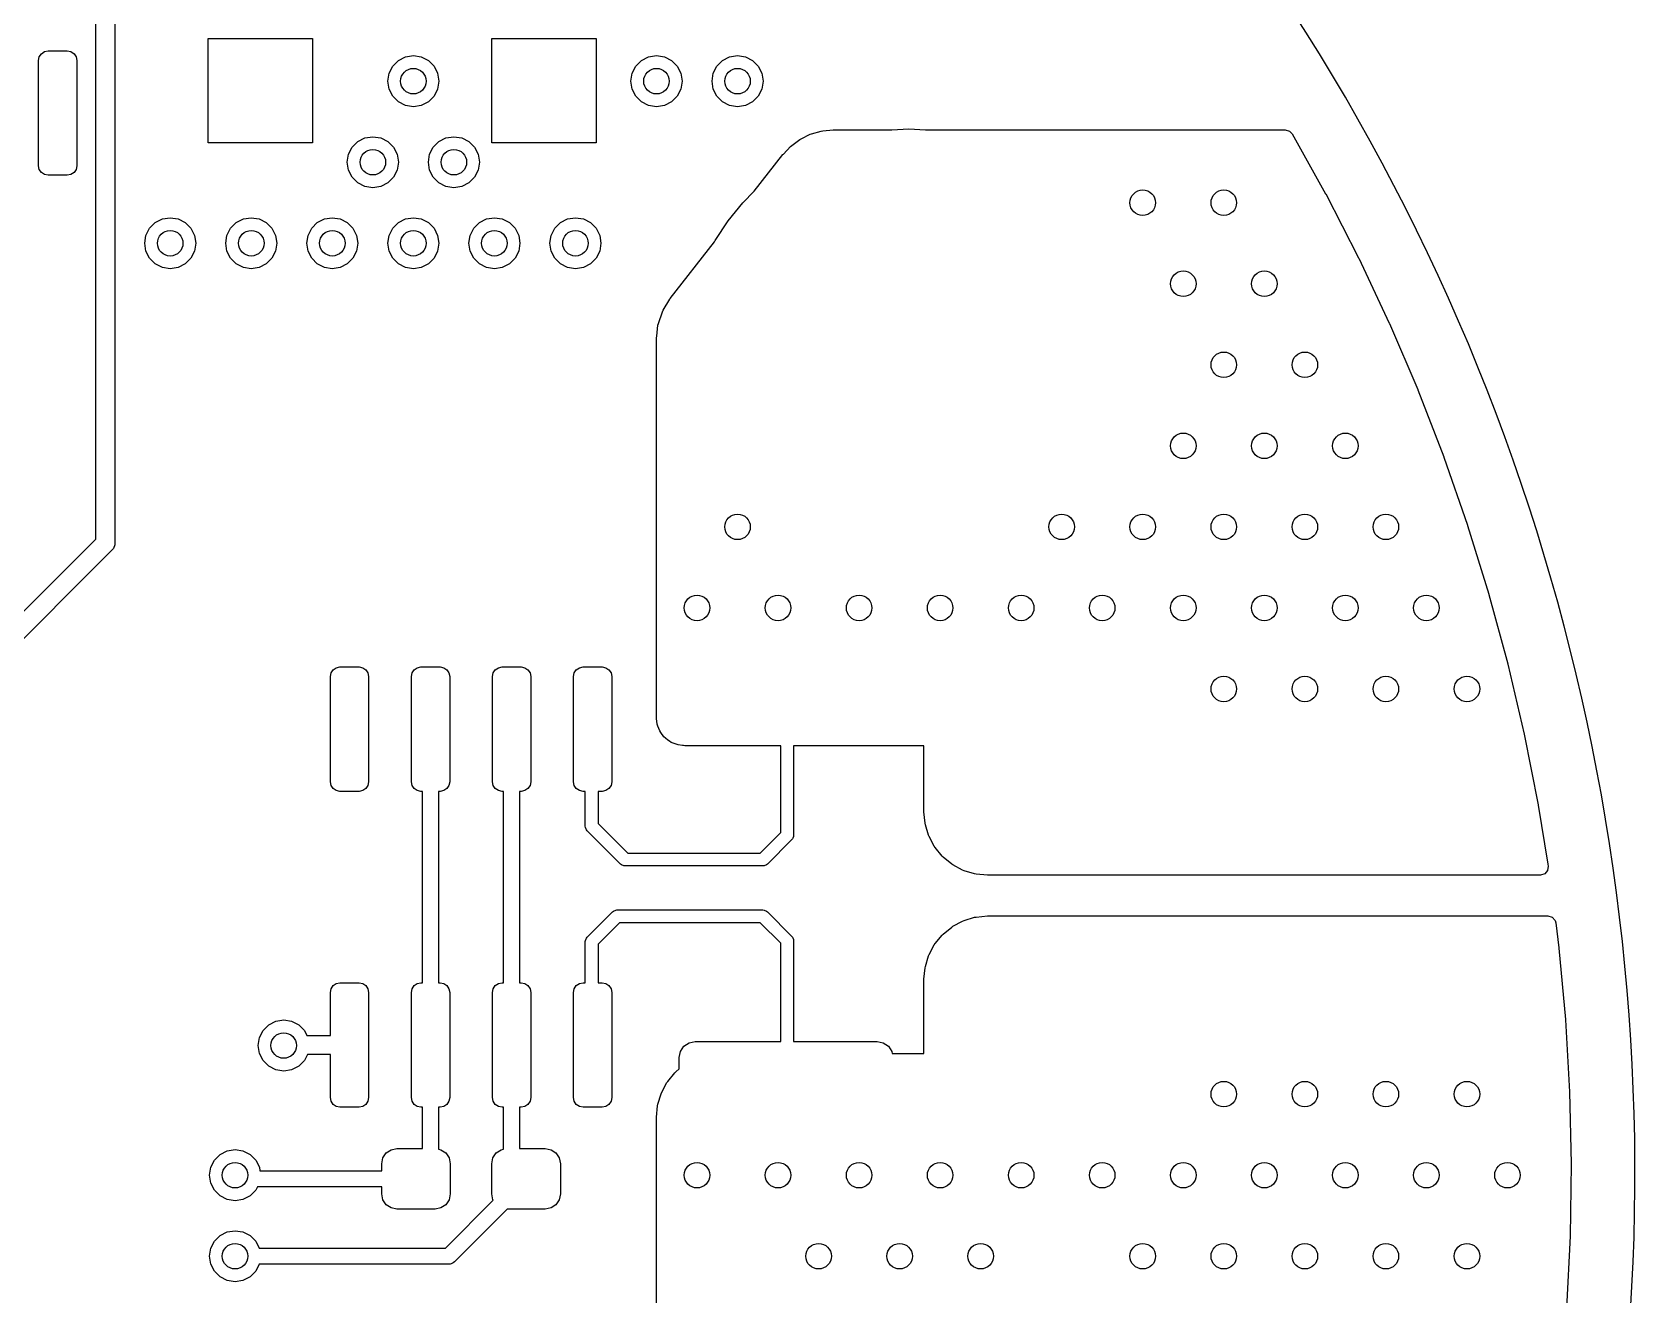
# Model space of a CAD drawing. Extents: x 116 to 183, y -93.2 to -37.6.
# Drawn here: x 157.85 to 182.97, y -73 to -53.21 of the extents above; entities that cross this region are included whole.
import ezdxf

# ---------------------------------------------------------------- set-up
doc = ezdxf.new("R2010")
doc.units = 0
doc.layers.add('BLACK', color=7, linetype='CONTINUOUS')

msp = doc.modelspace()

# ---------------------------------------------------------------- linework, layer by layer
at = {"layer": 'BLACK', "linetype": 'CONTINUOUS'}
for p, q in [((158.854, -61.151868), (158.854, -52.386132)), ((159.154, -52.324), (159.154, -61.214)), ((158.049837, -53.511668), (158.10724, -53.50025)), ((158.10724, -53.50025), (158.40724, -53.50025)), ((158.40724, -53.50025), (158.464643, -53.511668)), ((160.61474, -54.94075), (160.61474, -53.30575)), ((160.61474, -53.30575), (162.24974, -53.30575)), ((162.24974, -53.30575), (162.24974, -54.94075)), ((165.05974, -54.94075), (165.05974, -53.30575)), ((165.05974, -53.30575), (166.69474, -53.30575)), ((166.69474, -53.30575), (166.69474, -54.94075)), ((157.95724, -53.65025), (157.968658, -53.592847)), ((157.95724, -55.30025), (157.95724, -53.65025)), ((157.968658, -53.592847), (158.001174, -53.544184)), ((158.001174, -53.544184), (158.049837, -53.511668)), ((158.464643, -53.511668), (158.513306, -53.544184)), ((158.513306, -53.544184), (158.545822, -53.592847)), ((158.545822, -53.592847), (158.55724, -53.65025)), ((158.55724, -53.65025), (158.55724, -55.30025)), ((163.449577, -53.851393), (163.506393, -53.739886)), ((163.506393, -53.739886), (163.594886, -53.651393)), ((163.594886, -53.651393), (163.706393, -53.594577)), ((163.706393, -53.594577), (163.83, -53.575)), ((163.83, -53.575), (163.953607, -53.594577)), ((163.953607, -53.594577), (164.065114, -53.651393)), ((164.065114, -53.651393), (164.153607, -53.739886)), ((164.153607, -53.739886), (164.210423, -53.851393)), ((167.259577, -53.851393), (167.316393, -53.739886)), ((167.316393, -53.739886), (167.404886, -53.651393)), ((167.404886, -53.651393), (167.516393, -53.594577)), ((167.516393, -53.594577), (167.64, -53.575)), ((167.64, -53.575), (167.763607, -53.594577)), ((167.763607, -53.594577), (167.875114, -53.651393)), ((167.875114, -53.651393), (167.963607, -53.739886)), ((167.963607, -53.739886), (168.020423, -53.851393)), ((168.529577, -53.851393), (168.586393, -53.739886)), ((168.586393, -53.739886), (168.674886, -53.651393)), ((168.674886, -53.651393), (168.786393, -53.594577)), ((168.786393, -53.594577), (168.91, -53.575)), ((168.91, -53.575), (169.033607, -53.594577)), ((169.033607, -53.594577), (169.145114, -53.651393)), ((169.145114, -53.651393), (169.233607, -53.739886)), ((169.233607, -53.739886), (169.290423, -53.851393)), ((163.43, -53.975), (163.449577, -53.851393)), ((163.449577, -54.098607), (163.43, -53.975)), ((164.210423, -53.851393), (164.23, -53.975)), ((164.23, -53.975), (164.210423, -54.098607)), ((167.24, -53.975), (167.259577, -53.851393)), ((167.259577, -54.098607), (167.24, -53.975)), ((168.020423, -53.851393), (168.04, -53.975)), ((168.04, -53.975), (168.020423, -54.098607)), ((168.51, -53.975), (168.529577, -53.851393)), ((168.529577, -54.098607), (168.51, -53.975)), ((169.290423, -53.851393), (169.31, -53.975)), ((169.31, -53.975), (169.290423, -54.098607)), ((163.506393, -54.210114), (163.449577, -54.098607)), ((163.594886, -54.298607), (163.506393, -54.210114)), ((164.153607, -54.210114), (164.065114, -54.298607)), ((164.210423, -54.098607), (164.153607, -54.210114)), ((167.316393, -54.210114), (167.259577, -54.098607)), ((167.404886, -54.298607), (167.316393, -54.210114)), ((167.963607, -54.210114), (167.875114, -54.298607)), ((168.020423, -54.098607), (167.963607, -54.210114)), ((168.586393, -54.210114), (168.529577, -54.098607)), ((168.674886, -54.298607), (168.586393, -54.210114)), ((169.233607, -54.210114), (169.145114, -54.298607)), ((169.290423, -54.098607), (169.233607, -54.210114)), ((163.706393, -54.355423), (163.594886, -54.298607)), ((163.83, -54.375), (163.706393, -54.355423)), ((163.953607, -54.355423), (163.83, -54.375)), ((164.065114, -54.298607), (163.953607, -54.355423)), ((167.516393, -54.355423), (167.404886, -54.298607)), ((167.64, -54.375), (167.516393, -54.355423)), ((167.763607, -54.355423), (167.64, -54.375)), ((167.875114, -54.298607), (167.763607, -54.355423)), ((168.786393, -54.355423), (168.674886, -54.298607)), ((168.91, -54.375), (168.786393, -54.355423)), ((169.033607, -54.355423), (168.91, -54.375)), ((169.145114, -54.298607), (169.033607, -54.355423)), ((170.069281, -54.799029), (170.222007, -54.756428)), ((170.222007, -54.756428), (170.244087, -54.752378)), ((170.244087, -54.752378), (170.407627, -54.737509)), ((170.407627, -54.737509), (170.418855, -54.737)), ((170.418855, -54.737), (171.329869, -54.737)), ((171.329869, -54.737), (171.59224, -54.72325)), ((171.59224, -54.72325), (171.854611, -54.737)), ((171.854611, -54.737), (177.494121, -54.737)), ((177.494121, -54.737), (177.56116, -54.756685)), ((177.56116, -54.756685), (177.602411, -54.800592)), ((162.24974, -54.94075), (160.61474, -54.94075)), ((162.871393, -55.009886), (162.959886, -54.921393)), ((162.959886, -54.921393), (163.071393, -54.864577)), ((163.071393, -54.864577), (163.195, -54.845)), ((163.195, -54.845), (163.318607, -54.864577)), ((163.318607, -54.864577), (163.430114, -54.921393)), ((163.430114, -54.921393), (163.518607, -55.009886)), ((164.141393, -55.009886), (164.229886, -54.921393)), ((164.229886, -54.921393), (164.341393, -54.864577)), ((164.341393, -54.864577), (164.465, -54.845)), ((164.465, -54.845), (164.588607, -54.864577)), ((164.588607, -54.864577), (164.700114, -54.921393)), ((164.700114, -54.921393), (164.788607, -55.009886)), ((166.69474, -54.94075), (165.05974, -54.94075)), ((169.629562, -55.116605), (169.742074, -54.996969)), ((169.742074, -54.996969), (169.758862, -54.982085)), ((169.758862, -54.982085), (169.886541, -54.888066)), ((169.886541, -54.888066), (169.90575, -54.876444)), ((169.90575, -54.876444), (170.048295, -54.806993)), ((170.048295, -54.806993), (170.069281, -54.799029)), ((177.602411, -54.800592), (178.12597, -55.739144)), ((162.795, -55.245), (162.814577, -55.121393)), ((162.814577, -55.368607), (162.795, -55.245)), ((162.814577, -55.121393), (162.871393, -55.009886)), ((163.518607, -55.009886), (163.575423, -55.121393)), ((163.575423, -55.121393), (163.595, -55.245)), ((163.595, -55.245), (163.575423, -55.368607)), ((164.065, -55.245), (164.084577, -55.121393)), ((164.084577, -55.368607), (164.065, -55.245)), ((164.084577, -55.121393), (164.141393, -55.009886)), ((164.788607, -55.009886), (164.845423, -55.121393)), ((164.845423, -55.121393), (164.865, -55.245)), ((164.865, -55.245), (164.845423, -55.368607)), ((169.171705, -55.700821), (169.622263, -55.125108)), ((169.622263, -55.125108), (169.629562, -55.116605)), ((157.968658, -55.357653), (157.95724, -55.30025)), ((158.001174, -55.406316), (157.968658, -55.357653)), ((158.049837, -55.438832), (158.001174, -55.406316)), ((158.10724, -55.45025), (158.049837, -55.438832)), ((158.40724, -55.45025), (158.10724, -55.45025)), ((158.464643, -55.438832), (158.40724, -55.45025)), ((158.513306, -55.406316), (158.464643, -55.438832)), ((158.545822, -55.357653), (158.513306, -55.406316)), ((158.55724, -55.30025), (158.545822, -55.357653)), ((162.871393, -55.480114), (162.814577, -55.368607)), ((162.959886, -55.568607), (162.871393, -55.480114)), ((163.518607, -55.480114), (163.430114, -55.568607)), ((163.575423, -55.368607), (163.518607, -55.480114)), ((164.141393, -55.480114), (164.084577, -55.368607)), ((164.229886, -55.568607), (164.141393, -55.480114)), ((164.788607, -55.480114), (164.700114, -55.568607)), ((164.845423, -55.368607), (164.788607, -55.480114)), ((163.071393, -55.625423), (162.959886, -55.568607)), ((163.195, -55.645), (163.071393, -55.625423)), ((163.318607, -55.625423), (163.195, -55.645)), ((163.430114, -55.568607), (163.318607, -55.625423)), ((164.341393, -55.625423), (164.229886, -55.568607)), ((164.465, -55.645), (164.341393, -55.625423)), ((164.588607, -55.625423), (164.465, -55.645)), ((164.700114, -55.568607), (164.588607, -55.625423)), ((168.991233, -55.881293), (169.171705, -55.700821)), ((178.12597, -55.739144), (178.128008, -55.74295)), ((178.128008, -55.74295), (178.642458, -56.745707)), ((168.760681, -56.166002), (168.991233, -55.881293)), ((159.696393, -56.279886), (159.784886, -56.191393)), ((159.784886, -56.191393), (159.896393, -56.134577)), ((159.896393, -56.134577), (160.02, -56.115)), ((160.02, -56.115), (160.143607, -56.134577)), ((160.143607, -56.134577), (160.255114, -56.191393)), ((160.255114, -56.191393), (160.343607, -56.279886)), ((160.966393, -56.279886), (161.054886, -56.191393)), ((161.054886, -56.191393), (161.166393, -56.134577)), ((161.166393, -56.134577), (161.29, -56.115)), ((161.29, -56.115), (161.413607, -56.134577)), ((161.413607, -56.134577), (161.525114, -56.191393)), ((161.525114, -56.191393), (161.613607, -56.279886)), ((162.236393, -56.279886), (162.324886, -56.191393)), ((162.324886, -56.191393), (162.436393, -56.134577)), ((162.436393, -56.134577), (162.56, -56.115)), ((162.56, -56.115), (162.683607, -56.134577)), ((162.683607, -56.134577), (162.795114, -56.191393)), ((162.795114, -56.191393), (162.883607, -56.279886)), ((163.506393, -56.279886), (163.594886, -56.191393)), ((163.594886, -56.191393), (163.706393, -56.134577)), ((163.706393, -56.134577), (163.83, -56.115)), ((163.83, -56.115), (163.953607, -56.134577)), ((163.953607, -56.134577), (164.065114, -56.191393)), ((164.065114, -56.191393), (164.153607, -56.279886)), ((164.776393, -56.279886), (164.864886, -56.191393)), ((164.864886, -56.191393), (164.976393, -56.134577)), ((164.976393, -56.134577), (165.1, -56.115)), ((165.1, -56.115), (165.223607, -56.134577)), ((165.223607, -56.134577), (165.335114, -56.191393)), ((165.335114, -56.191393), (165.423607, -56.279886)), ((166.046393, -56.279886), (166.134886, -56.191393)), ((166.134886, -56.191393), (166.246393, -56.134577)), ((166.246393, -56.134577), (166.37, -56.115)), ((166.37, -56.115), (166.493607, -56.134577)), ((166.493607, -56.134577), (166.605114, -56.191393)), ((166.605114, -56.191393), (166.693607, -56.279886)), ((168.561151, -56.47325), (168.760681, -56.166002)), ((159.62, -56.515), (159.639577, -56.391393)), ((159.639577, -56.638607), (159.62, -56.515)), ((159.639577, -56.391393), (159.696393, -56.279886)), ((160.343607, -56.279886), (160.400423, -56.391393)), ((160.400423, -56.391393), (160.42, -56.515)), ((160.42, -56.515), (160.400423, -56.638607)), ((160.89, -56.515), (160.909577, -56.391393)), ((160.909577, -56.638607), (160.89, -56.515)), ((160.909577, -56.391393), (160.966393, -56.279886)), ((161.613607, -56.279886), (161.670423, -56.391393)), ((161.670423, -56.391393), (161.69, -56.515)), ((161.69, -56.515), (161.670423, -56.638607)), ((162.16, -56.515), (162.179577, -56.391393)), ((162.179577, -56.638607), (162.16, -56.515)), ((162.179577, -56.391393), (162.236393, -56.279886)), ((162.883607, -56.279886), (162.940423, -56.391393)), ((162.940423, -56.391393), (162.96, -56.515)), ((162.96, -56.515), (162.940423, -56.638607)), ((163.43, -56.515), (163.449577, -56.391393)), ((163.449577, -56.638607), (163.43, -56.515)), ((163.449577, -56.391393), (163.506393, -56.279886)), ((164.153607, -56.279886), (164.210423, -56.391393)), ((164.210423, -56.391393), (164.23, -56.515)), ((164.23, -56.515), (164.210423, -56.638607)), ((164.7, -56.515), (164.719577, -56.391393)), ((164.719577, -56.638607), (164.7, -56.515)), ((164.719577, -56.391393), (164.776393, -56.279886)), ((165.423607, -56.279886), (165.480423, -56.391393)), ((165.480423, -56.391393), (165.5, -56.515)), ((165.5, -56.515), (165.480423, -56.638607)), ((165.97, -56.515), (165.989577, -56.391393)), ((165.989577, -56.638607), (165.97, -56.515)), ((165.989577, -56.391393), (166.046393, -56.279886)), ((166.693607, -56.279886), (166.750423, -56.391393)), ((166.750423, -56.391393), (166.77, -56.515)), ((166.77, -56.515), (166.750423, -56.638607)), ((167.856715, -57.381086), (168.549873, -56.495383)), ((168.549873, -56.495383), (168.561151, -56.47325)), ((159.696393, -56.750114), (159.639577, -56.638607)), ((159.784886, -56.838607), (159.696393, -56.750114)), ((160.343607, -56.750114), (160.255114, -56.838607)), ((160.400423, -56.638607), (160.343607, -56.750114)), ((160.966393, -56.750114), (160.909577, -56.638607)), ((161.054886, -56.838607), (160.966393, -56.750114)), ((161.613607, -56.750114), (161.525114, -56.838607)), ((161.670423, -56.638607), (161.613607, -56.750114)), ((162.236393, -56.750114), (162.179577, -56.638607)), ((162.324886, -56.838607), (162.236393, -56.750114)), ((162.883607, -56.750114), (162.795114, -56.838607)), ((162.940423, -56.638607), (162.883607, -56.750114)), ((163.506393, -56.750114), (163.449577, -56.638607)), ((163.594886, -56.838607), (163.506393, -56.750114)), ((164.153607, -56.750114), (164.065114, -56.838607)), ((164.210423, -56.638607), (164.153607, -56.750114)), ((164.776393, -56.750114), (164.719577, -56.638607)), ((164.864886, -56.838607), (164.776393, -56.750114)), ((165.423607, -56.750114), (165.335114, -56.838607)), ((165.480423, -56.638607), (165.423607, -56.750114)), ((166.046393, -56.750114), (165.989577, -56.638607)), ((166.134886, -56.838607), (166.046393, -56.750114)), ((166.693607, -56.750114), (166.605114, -56.838607)), ((166.750423, -56.638607), (166.693607, -56.750114)), ((178.642458, -56.745707), (178.644361, -56.749582)), ((178.644361, -56.749582), (179.123566, -57.769582)), ((159.896393, -56.895423), (159.784886, -56.838607)), ((160.02, -56.915), (159.896393, -56.895423)), ((160.143607, -56.895423), (160.02, -56.915)), ((160.255114, -56.838607), (160.143607, -56.895423)), ((161.166393, -56.895423), (161.054886, -56.838607)), ((161.29, -56.915), (161.166393, -56.895423)), ((161.413607, -56.895423), (161.29, -56.915)), ((161.525114, -56.838607), (161.413607, -56.895423)), ((162.436393, -56.895423), (162.324886, -56.838607)), ((162.56, -56.915), (162.436393, -56.895423)), ((162.683607, -56.895423), (162.56, -56.915)), ((162.795114, -56.838607), (162.683607, -56.895423)), ((163.706393, -56.895423), (163.594886, -56.838607)), ((163.83, -56.915), (163.706393, -56.895423)), ((163.953607, -56.895423), (163.83, -56.915)), ((164.065114, -56.838607), (163.953607, -56.895423)), ((164.976393, -56.895423), (164.864886, -56.838607)), ((165.1, -56.915), (164.976393, -56.895423)), ((165.223607, -56.895423), (165.1, -56.915)), ((165.335114, -56.838607), (165.223607, -56.895423)), ((166.246393, -56.895423), (166.134886, -56.838607)), ((166.37, -56.915), (166.246393, -56.895423)), ((166.493607, -56.895423), (166.37, -56.915)), ((166.605114, -56.838607), (166.493607, -56.895423)), ((167.743644, -57.562683), (167.848893, -57.392308)), ((167.848893, -57.392308), (167.856715, -57.381086)), ((167.662876, -57.796934), (167.668886, -57.770223)), ((167.668886, -57.770223), (167.73191, -57.587431)), ((167.73191, -57.587431), (167.743644, -57.562683)), ((179.123566, -57.769582), (179.125334, -57.773521)), ((167.64, -58.009653), (167.640759, -57.995958)), ((167.64, -63.947267), (167.64, -58.009653)), ((167.640759, -57.995958), (167.643693, -57.969551)), ((167.643693, -57.969551), (167.662876, -57.796934)), ((179.125334, -57.773521), (179.568759, -58.809628)), ((179.568759, -58.809628), (179.570388, -58.813626)), ((179.570388, -58.813626), (179.977467, -59.864515)), ((179.977467, -59.864515), (179.978956, -59.868567)), ((179.978956, -59.868567), (180.349209, -60.933003)), ((180.349209, -60.933003), (180.350556, -60.937105)), ((180.350556, -60.937105), (180.683523, -62.01376)), ((156.147868, -63.858), (158.854, -61.151868)), ((159.151118, -61.243263), (159.128721, -61.297335)), ((159.154, -61.214), (159.151118, -61.243263)), ((159.110066, -61.320066), (156.316066, -64.114066)), ((159.128721, -61.297335), (159.110066, -61.320066)), ((180.683523, -62.01376), (180.684727, -62.017906)), ((180.684727, -62.017906), (180.980024, -63.10554)), ((162.52924, -63.30525), (162.540658, -63.247847)), ((162.540658, -63.247847), (162.573174, -63.199184)), ((162.573174, -63.199184), (162.621837, -63.166668)), ((162.621837, -63.166668), (162.67924, -63.15525)), ((162.67924, -63.15525), (162.97924, -63.15525)), ((162.97924, -63.15525), (163.036643, -63.166668)), ((163.036643, -63.166668), (163.085306, -63.199184)), ((163.085306, -63.199184), (163.117822, -63.247847)), ((163.117822, -63.247847), (163.12924, -63.30525)), ((163.79924, -63.30525), (163.810658, -63.247847)), ((163.810658, -63.247847), (163.843174, -63.199184)), ((163.843174, -63.199184), (163.891837, -63.166668)), ((163.891837, -63.166668), (163.94924, -63.15525)), ((163.94924, -63.15525), (164.24924, -63.15525)), ((164.24924, -63.15525), (164.306643, -63.166668)), ((164.306643, -63.166668), (164.355306, -63.199184)), ((164.355306, -63.199184), (164.387822, -63.247847)), ((164.387822, -63.247847), (164.39924, -63.30525)), ((165.06924, -63.30525), (165.080658, -63.247847)), ((165.080658, -63.247847), (165.113174, -63.199184)), ((165.113174, -63.199184), (165.161837, -63.166668)), ((165.161837, -63.166668), (165.21924, -63.15525)), ((165.21924, -63.15525), (165.51924, -63.15525)), ((165.51924, -63.15525), (165.576643, -63.166668)), ((165.576643, -63.166668), (165.625306, -63.199184)), ((165.625306, -63.199184), (165.657822, -63.247847)), ((165.657822, -63.247847), (165.66924, -63.30525)), ((166.33924, -63.30525), (166.350658, -63.247847)), ((166.350658, -63.247847), (166.383174, -63.199184)), ((166.383174, -63.199184), (166.431837, -63.166668)), ((166.431837, -63.166668), (166.48924, -63.15525)), ((166.48924, -63.15525), (166.78924, -63.15525)), ((166.78924, -63.15525), (166.846643, -63.166668)), ((166.846643, -63.166668), (166.895306, -63.199184)), ((166.895306, -63.199184), (166.927822, -63.247847)), ((166.927822, -63.247847), (166.93924, -63.30525)), ((180.980024, -63.10554), (180.981082, -63.109725)), ((180.981082, -63.109725), (181.238331, -64.206954)), ((162.52924, -64.95525), (162.52924, -63.30525)), ((163.12924, -63.30525), (163.12924, -64.95525)), ((163.79924, -64.95525), (163.79924, -63.30525)), ((164.39924, -63.30525), (164.39924, -64.95525)), ((165.06924, -64.95525), (165.06924, -63.30525)), ((165.66924, -63.30525), (165.66924, -64.95525)), ((166.33924, -64.95525), (166.33924, -63.30525)), ((166.93924, -63.30525), (166.93924, -64.95525)), ((167.641061, -63.963452), (167.64, -63.947267)), ((167.652644, -64.051434), (167.641061, -63.963452)), ((167.661022, -64.082702), (167.652644, -64.051434)), ((167.691845, -64.157115), (167.661022, -64.082702)), ((167.708029, -64.185147), (167.691845, -64.157115)), ((167.757063, -64.24905), (167.708029, -64.185147)), ((167.779949, -64.271936), (167.757063, -64.24905)), ((167.819294, -64.302126), (167.779949, -64.271936)), ((167.843852, -64.32097), (167.819294, -64.302126)), ((181.238331, -64.206954), (181.239243, -64.211174)), ((181.239243, -64.211174), (181.45814, -65.316683)), ((167.871884, -64.337154), (167.843852, -64.32097)), ((167.946297, -64.367977), (167.871884, -64.337154)), ((167.977563, -64.376355), (167.946297, -64.367977)), ((168.048271, -64.385664), (167.977563, -64.376355)), ((168.065547, -64.387939), (168.048271, -64.385664)), ((168.081732, -64.389), (168.065547, -64.387939)), ((169.58724, -64.389), (168.081732, -64.389)), ((169.58724, -65.752328), (169.58724, -64.389)), ((170.830997, -64.389), (169.78724, -64.389)), ((169.78724, -64.389), (169.78724, -65.79375)), ((170.831, -64.389), (170.830997, -64.389)), ((171.831, -64.389), (170.831, -64.389)), ((171.831, -65.389), (171.831, -64.389)), ((162.540658, -65.012653), (162.52924, -64.95525)), ((162.573174, -65.061316), (162.540658, -65.012653)), ((163.117822, -65.012653), (163.085306, -65.061316)), ((163.12924, -64.95525), (163.117822, -65.012653)), ((163.810658, -65.012653), (163.79924, -64.95525)), ((163.843174, -65.061316), (163.810658, -65.012653)), ((164.387822, -65.012653), (164.355306, -65.061316)), ((164.39924, -64.95525), (164.387822, -65.012653)), ((165.080658, -65.012653), (165.06924, -64.95525)), ((165.113174, -65.061316), (165.080658, -65.012653)), ((165.657822, -65.012653), (165.625306, -65.061316)), ((165.66924, -64.95525), (165.657822, -65.012653)), ((166.350658, -65.012653), (166.33924, -64.95525)), ((166.383174, -65.061316), (166.350658, -65.012653)), ((166.927822, -65.012653), (166.895306, -65.061316)), ((166.93924, -64.95525), (166.927822, -65.012653)), ((162.621837, -65.093832), (162.573174, -65.061316)), ((162.67924, -65.10525), (162.621837, -65.093832)), ((162.97924, -65.10525), (162.67924, -65.10525)), ((163.036643, -65.093832), (162.97924, -65.10525)), ((163.085306, -65.061316), (163.036643, -65.093832)), ((163.891837, -65.093832), (163.843174, -65.061316)), ((163.94924, -65.10525), (163.891837, -65.093832)), ((163.97424, -65.10525), (163.94924, -65.10525)), ((163.97424, -68.10525), (163.97424, -65.10525)), ((164.24924, -65.10525), (164.22424, -65.10525)), ((164.22424, -65.10525), (164.22424, -68.10525)), ((164.306643, -65.093832), (164.24924, -65.10525)), ((164.355306, -65.061316), (164.306643, -65.093832)), ((165.161837, -65.093832), (165.113174, -65.061316)), ((165.21924, -65.10525), (165.161837, -65.093832)), ((165.24424, -65.10525), (165.21924, -65.10525)), ((165.24424, -68.10525), (165.24424, -65.10525)), ((165.51924, -65.10525), (165.49424, -65.10525)), ((165.49424, -65.10525), (165.49424, -68.10525)), ((165.576643, -65.093832), (165.51924, -65.10525)), ((165.625306, -65.061316), (165.576643, -65.093832)), ((166.431837, -65.093832), (166.383174, -65.061316)), ((166.48924, -65.10525), (166.431837, -65.093832)), ((166.524, -65.10525), (166.48924, -65.10525)), ((166.524, -65.65151), (166.524, -65.10525)), ((166.78924, -65.10525), (166.724, -65.10525)), ((166.724, -65.10525), (166.724, -65.610088)), ((166.846643, -65.093832), (166.78924, -65.10525)), ((166.895306, -65.061316), (166.846643, -65.093832)), ((171.831, -65.389003), (171.831, -65.389)), ((171.831, -65.414907), (171.831, -65.389003)), ((171.831597, -65.427061), (171.831, -65.414907)), ((171.849018, -65.603941), (171.831597, -65.427061)), ((181.45814, -65.316683), (181.458905, -65.320932)), ((181.458905, -65.320932), (181.608609, -66.244722)), ((166.525921, -65.671019), (166.524, -65.65151)), ((166.540853, -65.707067), (166.525921, -65.671019)), ((166.553289, -65.722221), (166.540853, -65.707067)), ((167.076529, -66.245461), (166.553289, -65.722221)), ((166.724, -65.610088), (167.188662, -66.07475)), ((169.264818, -66.07475), (169.58724, -65.752328)), ((169.78724, -65.79375), (169.785319, -65.813259)), ((171.853757, -65.627769), (171.849018, -65.603941)), ((171.903575, -65.791998), (171.853757, -65.627769)), ((171.912878, -65.814456), (171.903575, -65.791998)), ((169.75795, -65.864461), (169.376951, -66.245461)), ((169.770387, -65.849308), (169.75795, -65.864461)), ((169.774971, -65.838241), (169.770387, -65.849308)), ((169.785319, -65.813259), (169.774971, -65.838241)), ((171.993772, -65.965798), (171.912878, -65.814456)), ((172.007277, -65.98601), (171.993772, -65.965798)), ((172.116145, -66.118666), (172.007277, -65.98601)), ((167.091683, -66.257897), (167.076529, -66.245461)), ((167.127731, -66.272829), (167.091683, -66.257897)), ((167.14724, -66.27475), (167.127731, -66.272829)), ((169.30624, -66.27475), (167.14724, -66.27475)), ((167.188662, -66.07475), (169.264818, -66.07475)), ((169.325749, -66.272829), (169.30624, -66.27475)), ((169.361797, -66.257897), (169.325749, -66.272829)), ((169.376951, -66.245461), (169.361797, -66.257897)), ((172.133333, -66.135854), (172.116145, -66.118666)), ((172.265989, -66.244722), (172.133333, -66.135854)), ((172.286201, -66.258227), (172.265989, -66.244722)), ((172.437543, -66.339121), (172.286201, -66.258227)), ((181.613867, -66.277164), (181.60516, -66.346489)), ((181.608609, -66.244722), (181.613867, -66.277164)), ((172.460001, -66.348424), (172.437543, -66.339121)), ((172.624224, -66.39824), (172.460001, -66.348424)), ((172.648065, -66.402982), (172.624224, -66.39824)), ((172.824939, -66.420403), (172.648065, -66.402982)), ((172.837093, -66.421), (172.824939, -66.420403)), ((181.491464, -66.421), (172.837093, -66.421)), ((181.493678, -66.42098), (181.491464, -66.421)), ((181.560356, -66.400102), (181.493678, -66.42098)), ((181.60516, -66.346489), (181.560356, -66.400102)), ((166.553289, -67.389279), (166.949529, -66.993039)), ((166.949529, -66.993039), (166.964683, -66.980603)), ((166.964683, -66.980603), (167.000731, -66.965671)), ((167.000731, -66.965671), (167.02024, -66.96375)), ((167.02024, -66.96375), (169.30624, -66.96375)), ((169.30624, -66.96375), (169.325749, -66.965671)), ((169.325749, -66.965671), (169.361797, -66.980603)), ((169.361797, -66.980603), (169.376951, -66.993039)), ((169.376951, -66.993039), (169.75795, -67.374039)), ((172.648056, -67.074018), (172.824939, -67.056597)), ((172.824939, -67.056597), (172.837093, -67.056)), ((172.837093, -67.056), (181.608724, -67.056)), ((181.608724, -67.056), (181.675763, -67.075685)), ((167.061662, -67.16375), (166.724, -67.501412)), ((169.264818, -67.16375), (167.061662, -67.16375)), ((169.58724, -67.486171), (169.264818, -67.16375)), ((172.133328, -67.341149), (172.265995, -67.232272)), ((172.265995, -67.232272), (172.286195, -67.218775)), ((172.286195, -67.218775), (172.437549, -67.137875)), ((172.437549, -67.137875), (172.459994, -67.128577)), ((172.459994, -67.128577), (172.624232, -67.078757)), ((172.624232, -67.078757), (172.648056, -67.074018)), ((181.675763, -67.075685), (181.721518, -67.128489)), ((181.721518, -67.128489), (181.731744, -67.164437)), ((181.731744, -67.164437), (181.781249, -67.555766)), ((166.524, -67.45999), (166.525921, -67.440481)), ((166.524, -68.10525), (166.524, -67.45999)), ((166.525921, -67.440481), (166.540853, -67.404433)), ((166.540853, -67.404433), (166.553289, -67.389279)), ((166.724, -67.501412), (166.724, -68.10525)), ((169.58724, -69.025), (169.58724, -67.486171)), ((169.75795, -67.374039), (169.770387, -67.389192)), ((169.770387, -67.389192), (169.770387, -67.389193)), ((169.770387, -67.389193), (169.785319, -67.425241)), ((169.785319, -67.425241), (169.78724, -67.44475)), ((169.78724, -67.44475), (169.78724, -69.025)), ((171.912875, -67.662549), (171.993775, -67.511195)), ((171.993775, -67.511195), (172.007272, -67.490995)), ((172.007272, -67.490995), (172.116149, -67.358328)), ((172.116149, -67.358328), (172.133328, -67.341149)), ((181.781249, -67.555766), (181.781716, -67.560058)), ((181.781716, -67.560058), (181.884156, -68.682386)), ((171.853757, -67.849232), (171.903577, -67.684994)), ((171.903577, -67.684994), (171.912875, -67.662549)), ((171.831, -68.062092), (171.831597, -68.049938)), ((171.831, -69.215), (171.831, -68.062092)), ((171.831597, -68.049938), (171.849018, -67.873056)), ((171.849018, -67.873056), (171.853757, -67.849232)), ((162.52924, -68.25525), (162.540658, -68.197847)), ((162.52924, -68.93025), (162.52924, -68.25525)), ((162.540658, -68.197847), (162.573174, -68.149184)), ((162.573174, -68.149184), (162.621837, -68.116668)), ((162.621837, -68.116668), (162.67924, -68.10525)), ((162.67924, -68.10525), (162.97924, -68.10525)), ((162.97924, -68.10525), (163.036643, -68.116668)), ((163.036643, -68.116668), (163.085306, -68.149184)), ((163.085306, -68.149184), (163.117822, -68.197847)), ((163.117822, -68.197847), (163.12924, -68.25525)), ((163.12924, -68.25525), (163.12924, -69.90525)), ((163.79924, -68.25525), (163.810658, -68.197847)), ((163.79924, -69.90525), (163.79924, -68.25525)), ((163.810658, -68.197847), (163.843174, -68.149184)), ((163.843174, -68.149184), (163.891837, -68.116668)), ((163.891837, -68.116668), (163.94924, -68.10525)), ((163.94924, -68.10525), (163.97424, -68.10525)), ((164.22424, -68.10525), (164.24924, -68.10525)), ((164.24924, -68.10525), (164.306643, -68.116668)), ((164.306643, -68.116668), (164.355306, -68.149184)), ((164.355306, -68.149184), (164.387822, -68.197847)), ((164.387822, -68.197847), (164.39924, -68.25525)), ((164.39924, -68.25525), (164.39924, -69.90525)), ((165.06924, -68.25525), (165.080658, -68.197847)), ((165.06924, -69.90525), (165.06924, -68.25525)), ((165.080658, -68.197847), (165.113174, -68.149184)), ((165.113174, -68.149184), (165.161837, -68.116668)), ((165.161837, -68.116668), (165.21924, -68.10525)), ((165.21924, -68.10525), (165.24424, -68.10525)), ((165.49424, -68.10525), (165.51924, -68.10525)), ((165.51924, -68.10525), (165.576643, -68.116668)), ((165.576643, -68.116668), (165.625306, -68.149184)), ((165.625306, -68.149184), (165.657822, -68.197847)), ((165.657822, -68.197847), (165.66924, -68.25525)), ((165.66924, -68.25525), (165.66924, -69.90525)), ((166.33924, -68.25525), (166.350658, -68.197847)), ((166.33924, -69.90525), (166.33924, -68.25525)), ((166.350658, -68.197847), (166.383174, -68.149184)), ((166.383174, -68.149184), (166.431837, -68.116668)), ((166.431837, -68.116668), (166.48924, -68.10525)), ((166.48924, -68.10525), (166.524, -68.10525)), ((166.724, -68.10525), (166.78924, -68.10525)), ((166.78924, -68.10525), (166.846643, -68.116668)), ((166.846643, -68.116668), (166.895306, -68.149184)), ((166.895306, -68.149184), (166.927822, -68.197847)), ((166.927822, -68.197847), (166.93924, -68.25525)), ((166.93924, -68.25525), (166.93924, -69.90525)), ((161.474393, -68.852886), (161.562886, -68.764393)), ((161.562886, -68.764393), (161.674393, -68.707577)), ((161.674393, -68.707577), (161.798, -68.688)), ((161.798, -68.688), (161.921607, -68.707577)), ((161.921607, -68.707577), (162.033114, -68.764393)), ((162.033114, -68.764393), (162.121607, -68.852886)), ((181.884156, -68.682386), (181.884473, -68.686691)), ((181.884473, -68.686691), (181.947778, -69.811868)), ((161.398, -69.088), (161.417577, -68.964393)), ((161.417577, -68.964393), (161.474393, -68.852886)), ((162.121607, -68.852886), (162.161026, -68.93025)), ((162.161026, -68.93025), (162.52924, -68.93025)), ((168.070223, -69.098223), (168.151329, -69.04403)), ((168.151329, -69.04403), (168.247, -69.025001)), ((168.247, -69.025001), (169.58724, -69.025)), ((169.78724, -69.025), (171.097001, -69.025)), ((171.097001, -69.025), (171.192671, -69.04403)), ((171.192671, -69.04403), (171.273777, -69.098223)), ((161.417577, -69.211607), (161.398, -69.088)), ((161.474393, -69.323114), (161.417577, -69.211607)), ((161.562886, -69.411607), (161.474393, -69.323114)), ((162.121607, -69.323114), (162.033114, -69.411607)), ((162.168924, -69.23025), (162.121607, -69.323114)), ((162.52924, -69.23025), (162.168924, -69.23025)), ((162.52924, -69.90525), (162.52924, -69.23025)), ((167.997, -69.274999), (168.01603, -69.179329)), ((167.997, -69.45528), (167.997, -69.274999)), ((168.01603, -69.179329), (168.070223, -69.098223)), ((171.273777, -69.098223), (171.32797, -69.179329)), ((171.32797, -69.179329), (171.335065, -69.215)), ((171.335065, -69.215), (171.831, -69.215)), ((161.674393, -69.468423), (161.562886, -69.411607)), ((161.798, -69.488), (161.674393, -69.468423)), ((161.921607, -69.468423), (161.798, -69.488)), ((162.033114, -69.411607), (161.921607, -69.468423)), ((167.816272, -69.649995), (167.925149, -69.517328)), ((167.925149, -69.517328), (167.942328, -69.500149)), ((167.942328, -69.500149), (167.997, -69.45528)), ((167.712577, -69.843994), (167.721875, -69.821549)), ((167.721875, -69.821549), (167.802775, -69.670195)), ((167.802775, -69.670195), (167.816272, -69.649995)), ((181.947778, -69.811868), (181.947946, -69.816182)), ((181.947946, -69.816182), (181.972045, -70.942931)), ((162.540658, -69.962653), (162.52924, -69.90525)), ((162.573174, -70.011316), (162.540658, -69.962653)), ((162.621837, -70.043832), (162.573174, -70.011316)), ((162.67924, -70.05525), (162.621837, -70.043832)), ((162.97924, -70.05525), (162.67924, -70.05525)), ((163.036643, -70.043832), (162.97924, -70.05525)), ((163.085306, -70.011316), (163.036643, -70.043832)), ((163.117822, -69.962653), (163.085306, -70.011316)), ((163.12924, -69.90525), (163.117822, -69.962653)), ((163.810658, -69.962653), (163.79924, -69.90525)), ((163.843174, -70.011316), (163.810658, -69.962653)), ((163.891837, -70.043832), (163.843174, -70.011316)), ((163.94924, -70.05525), (163.891837, -70.043832)), ((163.97424, -70.05525), (163.94924, -70.05525)), ((163.97424, -70.70225), (163.97424, -70.05525)), ((164.24924, -70.05525), (164.22424, -70.05525)), ((164.22424, -70.05525), (164.22424, -70.712693)), ((164.306643, -70.043832), (164.24924, -70.05525)), ((164.355306, -70.011316), (164.306643, -70.043832)), ((164.387822, -69.962653), (164.355306, -70.011316)), ((164.39924, -69.90525), (164.387822, -69.962653)), ((165.080658, -69.962653), (165.06924, -69.90525)), ((165.113174, -70.011316), (165.080658, -69.962653)), ((165.161837, -70.043832), (165.113174, -70.011316)), ((165.21924, -70.05525), (165.161837, -70.043832)), ((165.24424, -70.05525), (165.21924, -70.05525)), ((165.24424, -70.712693), (165.24424, -70.05525)), ((165.51924, -70.05525), (165.49424, -70.05525)), ((165.49424, -70.05525), (165.49424, -70.70225)), ((165.576643, -70.043832), (165.51924, -70.05525)), ((165.625306, -70.011316), (165.576643, -70.043832)), ((165.657822, -69.962653), (165.625306, -70.011316)), ((165.66924, -69.90525), (165.657822, -69.962653)), ((166.350658, -69.962653), (166.33924, -69.90525)), ((166.383174, -70.011316), (166.350658, -69.962653)), ((166.431837, -70.043832), (166.383174, -70.011316)), ((166.48924, -70.05525), (166.431837, -70.043832)), ((166.78924, -70.05525), (166.48924, -70.05525)), ((166.846643, -70.043832), (166.78924, -70.05525)), ((166.895306, -70.011316), (166.846643, -70.043832)), ((166.927822, -69.962653), (166.895306, -70.011316)), ((166.93924, -69.90525), (166.927822, -69.962653)), ((167.640597, -70.208938), (167.658018, -70.032056)), ((167.658018, -70.032056), (167.662757, -70.008232)), ((167.662757, -70.008232), (167.712577, -69.843994)), ((167.64, -70.221092), (167.640597, -70.208938)), ((167.64, -87.249), (167.64, -70.221092)), ((160.712393, -70.884886), (160.800886, -70.796393)), ((160.800886, -70.796393), (160.912393, -70.739577)), ((160.912393, -70.739577), (161.036, -70.72)), ((161.036, -70.72), (161.159607, -70.739577)), ((161.159607, -70.739577), (161.271114, -70.796393)), ((161.271114, -70.796393), (161.359607, -70.884886)), ((163.352319, -70.848863), (163.403802, -70.771812)), ((163.403802, -70.771812), (163.480853, -70.720329)), ((163.480853, -70.720329), (163.57174, -70.70225)), ((163.57174, -70.70225), (163.97424, -70.70225)), ((164.22424, -70.712693), (164.262627, -70.720329)), ((164.262627, -70.720329), (164.339678, -70.771812)), ((164.339678, -70.771812), (164.391161, -70.848863)), ((165.077319, -70.848863), (165.128802, -70.771812)), ((165.128802, -70.771812), (165.205853, -70.720329)), ((165.205853, -70.720329), (165.24424, -70.712693)), ((165.49424, -70.70225), (165.89674, -70.70225)), ((165.89674, -70.70225), (165.987627, -70.720329)), ((165.987627, -70.720329), (166.064678, -70.771812)), ((166.064678, -70.771812), (166.116161, -70.848863)), ((160.636, -71.12), (160.655577, -70.996393)), ((160.655577, -70.996393), (160.712393, -70.884886)), ((161.359607, -70.884886), (161.416423, -70.996393)), ((161.416423, -70.996393), (161.42527, -71.05225)), ((161.42527, -71.05225), (163.33424, -71.05225)), ((163.33424, -70.93975), (163.352319, -70.848863)), ((163.33424, -71.05225), (163.33424, -70.93975)), ((164.391161, -70.848863), (164.40924, -70.93975)), ((164.40924, -70.93975), (164.40924, -71.41475)), ((165.05924, -70.93975), (165.077319, -70.848863)), ((165.05924, -71.41475), (165.05924, -70.93975)), ((166.116161, -70.848863), (166.13424, -70.93975)), ((166.13424, -70.93975), (166.13424, -71.41475)), ((181.972062, -70.947249), (181.956925, -72.074124)), ((181.972045, -70.942931), (181.972062, -70.947249)), ((160.655577, -71.243607), (160.636, -71.12)), ((160.712393, -71.355114), (160.655577, -71.243607)), ((161.386543, -71.30225), (161.359607, -71.355114)), ((163.33424, -71.30225), (161.386543, -71.30225)), ((163.33424, -71.41475), (163.33424, -71.30225)), ((160.800886, -71.443607), (160.712393, -71.355114)), ((160.912393, -71.500423), (160.800886, -71.443607)), ((161.036, -71.52), (160.912393, -71.500423)), ((161.159607, -71.500423), (161.036, -71.52)), ((161.271114, -71.443607), (161.159607, -71.500423)), ((161.359607, -71.355114), (161.271114, -71.443607)), ((163.352319, -71.505637), (163.33424, -71.41475)), ((163.403802, -71.582688), (163.352319, -71.505637)), ((163.480853, -71.634171), (163.403802, -71.582688)), ((164.339678, -71.582688), (164.262627, -71.634171)), ((164.332214, -72.265), (165.083029, -71.514183)), ((164.391161, -71.505637), (164.339678, -71.582688)), ((164.40924, -71.41475), (164.391161, -71.505637)), ((165.077319, -71.505637), (165.05924, -71.41475)), ((165.083029, -71.514183), (165.077319, -71.505637)), ((166.064678, -71.582688), (165.987627, -71.634171)), ((166.116161, -71.505637), (166.064678, -71.582688)), ((166.13424, -71.41475), (166.116161, -71.505637)), ((163.57174, -71.65225), (163.480853, -71.634171)), ((164.17174, -71.65225), (163.57174, -71.65225)), ((164.262627, -71.634171), (164.17174, -71.65225)), ((165.298517, -71.65225), (164.472378, -72.478388)), ((165.89674, -71.65225), (165.298517, -71.65225)), ((165.987627, -71.634171), (165.89674, -71.65225)), ((160.712393, -72.154886), (160.800886, -72.066393)), ((160.800886, -72.066393), (160.912393, -72.009577)), ((160.912393, -72.009577), (161.036, -71.99)), ((161.036, -71.99), (161.159607, -72.009577)), ((161.159607, -72.009577), (161.271114, -72.066393)), ((161.271114, -72.066393), (161.359607, -72.154886)), ((181.956792, -72.078439), (181.902433, -73.204138)), ((181.956925, -72.074124), (181.956792, -72.078439)), ((160.636, -72.39), (160.655577, -72.266393)), ((160.655577, -72.266393), (160.712393, -72.154886)), ((161.359607, -72.154886), (161.415713, -72.265)), ((161.415713, -72.265), (164.332214, -72.265)), ((160.655577, -72.513607), (160.636, -72.39)), ((160.712393, -72.625114), (160.655577, -72.513607)), ((161.415713, -72.515), (161.359607, -72.625114)), ((164.38399, -72.515), (161.415713, -72.515)), ((164.408376, -72.512598), (164.38399, -72.515)), ((164.408377, -72.512598), (164.408376, -72.512598)), ((164.421574, -72.507131), (164.408377, -72.512598)), ((164.453436, -72.493934), (164.421574, -72.507131)), ((164.453441, -72.493928), (164.453436, -72.493934)), ((164.472378, -72.478388), (164.453441, -72.493928)), ((160.800886, -72.713607), (160.712393, -72.625114)), ((160.912393, -72.770423), (160.800886, -72.713607)), ((161.036, -72.79), (160.912393, -72.770423)), ((161.159607, -72.770423), (161.036, -72.79)), ((161.271114, -72.713607), (161.159607, -72.770423)), ((161.359607, -72.625114), (161.271114, -72.713607))]:
    msp.add_line(p, q, dxfattribs=at)
at = {"layer": 'BLACK'}
for centre in [(163.83, -53.975), (167.64, -53.975), (168.91, -53.975), (163.195, -55.245), (164.465, -55.245), (175.26, -55.88), (176.53, -55.88), (160.02, -56.515), (161.29, -56.515), (162.56, -56.515), (163.83, -56.515), (165.1, -56.515), (166.37, -56.515), (175.895, -57.15), (177.165, -57.15), (176.53, -58.42), (177.8, -58.42), (175.895, -59.69), (177.165, -59.69), (178.435, -59.69), (168.91, -60.96), (173.99, -60.96), (175.26, -60.96), (176.53, -60.96), (177.8, -60.96), (179.07, -60.96), (168.275, -62.23), (169.545, -62.23), (170.815, -62.23), (172.085, -62.23), (173.355, -62.23), (174.625, -62.23), (175.895, -62.23), (177.165, -62.23), (178.435, -62.23), (179.705, -62.23), (176.53, -63.5), (177.8, -63.5), (179.07, -63.5), (180.34, -63.5), (161.798, -69.088), (176.53, -69.85), (177.8, -69.85), (179.07, -69.85), (180.34, -69.85), (161.036, -71.12), (168.275, -71.12), (169.545, -71.12), (170.815, -71.12), (172.085, -71.12), (173.355, -71.12), (174.625, -71.12), (175.895, -71.12), (177.165, -71.12), (178.435, -71.12), (179.705, -71.12), (180.975, -71.12), (161.036, -72.39), (170.18, -72.39), (171.45, -72.39), (172.72, -72.39), (175.26, -72.39), (176.53, -72.39), (177.8, -72.39), (179.07, -72.39), (180.34, -72.39)]:
    msp.add_circle(centre, 0.2, dxfattribs=at)
msp.add_arc((149.479, -71.074279), 33.493849, -399.6709423, -140.3290577, dxfattribs=at)

doc.saveas('drawing.dxf')
